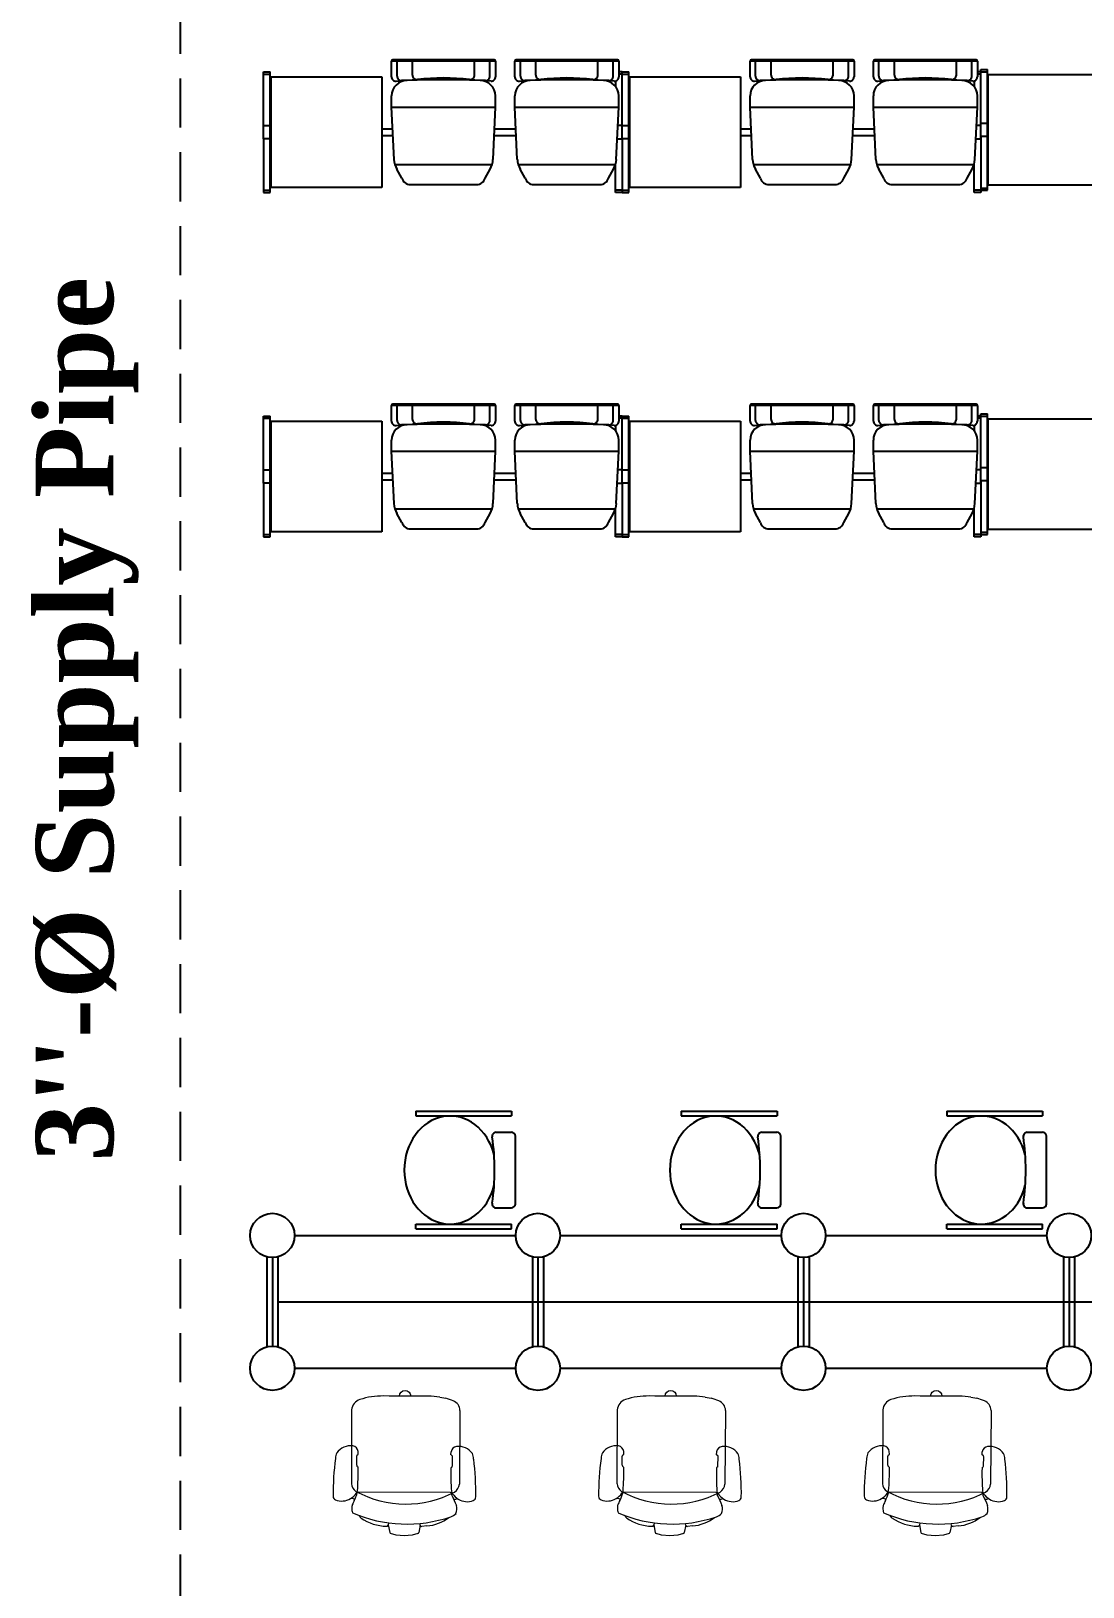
# Model space of a CAD drawing. Header units: inches. Extents: x 484217 to 497210, y -26946 to -21493.
# Drawn here: x 486370.3 to 486584.2, y -23545.1 to -23228.9 of the extents above; entities that cross this region are included whole.
import ezdxf

# ---------------------------------------------------------------- set-up
doc = ezdxf.new("R2010")
doc.units = ezdxf.units.IN
doc.header["$LTSCALE"] = 20
doc.header["$MEASUREMENT"] = 0
doc.linetypes.add('DASHED', pattern=[0.75, 0.5, -0.25])
doc.layers.add('A-furniture', color=50, linetype='Continuous', lineweight=9)
doc.layers.add('I-ANNO-TEXT', color=7, linetype='Continuous', lineweight=18)
for name, color, linetype in [('I-WALL-IN', 3, 'Continuous'), ('MAR22', 255, 'Continuous'), ('Water Main', 5, 'DASHED')]:
    doc.layers.add(name, color=color, linetype=linetype)
doc.styles.add('MICRO', font='')
doc.styles.get('MICRO').set_extended_font_data('MicrogrammaSSi', bold=True)

# ---------------------------------------------------------------- blocks, each defined once
blk = doc.blocks.new('391A')
at = {"layer": 'MAR22'}
for p, q in [((-293.5, -86.6), (-293.5, -567)), ((-293.5, -86.6), (-269.5, -86.6)), ((-269.5, -86.6), (-269.5, -567)), ((273.6, -86.6), (273.6, -567)), ((297.6, -86.6), (273.6, -86.6)), ((297.6, -86.6), (297.6, -567)), ((-187.4, -490.1), (-187.4, -566.9)), ((191.4, -490.1), (191.4, -566.9)), ((-293.5, -567), (-269.5, -567)), ((-167.4, -586.9), (171.4, -586.9)), ((297.6, -567), (273.6, -567))]:
    blk.add_line(p, q, dxfattribs=at)
for centre, radius, start, end in [((-167.4, -490.1), 20, 81.58713, 180), ((2, 655.3), 1137.9, 261.58713, 278.41287), ((171.4, -490.1), 20, 0, 98.41287), ((-167.4, -566.9), 20, 180, 270), ((171.4, -566.9), 20, 270, 0)]:
    blk.add_arc(centre, radius, start, end, dxfattribs=at)
blk.add_ellipse((2, -259.2), major_axis=(-271.1, 0), ratio=0.849159, start_param=1.857345, end_param=7.567433, dxfattribs=at)
blk = doc.blocks.new('A$C6A0E07C9')
at = {"layer": 'A-furniture'}
for p, q in [((-0.2138, 0.2718), (0.1182, 0.2876)), ((-0.0121, 0.2424), (-0.025, 0.2422)), ((-0.0115, 0.2426), (-0.0121, 0.2424)), ((-0.0112, 0.2428), (-0.0115, 0.2426)), ((-0.0079, 0.2484), (-0.0112, 0.2428)), ((0.0377, 0.2515), (-0.0033, 0.2499)), ((0.0418, 0.2505), (0.045, 0.2473)), ((0.045, 0.2473), (0.0464, 0.2461)), ((0.0464, 0.2461), (0.0478, 0.2453)), ((0.0478, 0.2453), (0.0485, 0.2451)), ((0.1585, 0.2497), (0.1792, -0.1667)), ((-0.2691, 0.1773), (-0.2664, 0.2046)), ((0.3152, 0.1516), (0.3188, 0.1294)), ((0.3146, 0.1213), (0.3056, 0.1197)), ((0.3131, 0.1211), (0.3466, 0.116)), ((0.3514, 0.1128), (0.36, 0.0876)), ((0.36, 0.0876), (0.3659, 0.0513)), ((-0.2907, 0.0196), (-0.2893, 0.0294)), ((-0.2883, 0.01), (-0.2907, 0.0196)), ((-0.2893, 0.0294), (-0.2841, 0.0379)), ((-0.2824, 0.002), (-0.2883, 0.01)), ((-0.2841, 0.0379), (-0.2762, 0.0438)), ((-0.2739, -0.003), (-0.2824, 0.002)), ((-0.2762, 0.0438), (-0.2666, 0.0462)), ((0.3636, 0.0146), (0.3576, -0.0113)), ((0.3659, 0.0513), (0.3636, 0.0146)), ((-0.2641, -0.0045), (-0.2739, -0.003)), ((0.3108, -0.0224), (0.3218, -0.0234)), ((0.3197, -0.023), (0.3546, -0.0146)), ((0.3546, -0.0146), (0.3564, -0.0132)), ((0.3564, -0.0132), (0.3576, -0.0113)), ((-0.1895, -0.2174), (0.1433, -0.1996)), ((0.0087, -0.176), (-0.0042, -0.1772)), ((0.0094, -0.1763), (0.0087, -0.176)), ((0.0097, -0.1764), (0.0094, -0.1763)), ((0.0135, -0.1816), (0.0097, -0.1764)), ((0.0591, -0.1802), (0.0183, -0.1827)), ((0.0631, -0.1788), (0.066, -0.1753)), ((0.066, -0.1753), (0.0673, -0.174)), ((0.0673, -0.174), (0.0686, -0.173)), ((0.0686, -0.173), (0.0692, -0.1728)), ((0.2962, -0.1472), (0.2839, -0.1595))]:
    blk.add_line(p, q, dxfattribs=at)
for centre, radius, start, end in [((0.2241, -0.8917), 1.2574, 92.35943, 100.17565), ((0.1721, 0.3454), 0.0192, 28.12557, 89.24362), ((0.1209, 0.3234), 0.0749, 330.37939, 24.51295), ((0.0274, 0.2777), 0.0792, 129.49988, 189.11522), ((0.0065, 0.2825), 0.0635, 94.07923, 117.59377), ((0.117, 0.2414), 0.0463, 34.09018, 88.4441), ((0.1077, 0.3263), 0.0879, 309.67257, 333.02228), ((-0.9196, -0.0126), 1.143, 14.09314, 15.00562), ((0.2336, 0.2226), 0.0597, 72.52818, 107.70113), ((0.5941, -0.0351), 0.8932, 162.12026, 164.43231), ((-0.21, 0.2233), 0.0487, 94.52598, 161.01093), ((-0.0222, 0.2712), 0.0292, 192.00474, 264.44095), ((-0.0038, 0.2437), 0.00623, 84.84548, 131.31741), ((0.0374, 0.2414), 0.0101, 64.52807, 88.63913), ((0.0007, 1.5534), 1.3091, 272.08986, 276.67605), ((0.1493, 0.274), 0.0211, 279.8693, 313.34338), ((-0.2488, 0.0248), 0.4712, 334.59734, 30.97321), ((0.1704, 0.2449), 0.0129, 130.13659, 158.01734), ((0.1866, 0.1808), 0.0779, 100.05254, 108.26721), ((-1.1254, 2.7931), 2.8487, 297.11573, 298.06946), ((0.1951, 0.2221), 0.0806, 25.51985, 45.53867), ((-0.3014, 0.0263), 0.6141, 339.61076, 22.04666), ((0.1276, 0.1249), 0.1894, 8.09249, 40.8276), ((0.1816, 0.1421), 0.4521, 175.52891, 182.09908), ((72.2191, 3.6268), 72.5738, 182.765274, 182.924882), ((0.31, 0.1288), 0.0088, 301.08798, 3.16667), ((0.3467, 0.1108), 0.00513, 22.81842, 91.00758), ((0.1162, -0.0378), 0.2107, 328.69616, 1.80788), ((0.3177, -0.0315), 0.00903, 2.12372, 63.37094), ((0.0809, -0.0616), 0.3414, 182.48103, 200.75528), ((-0.1856, -0.1603), 0.0572, 202.88209, 266.11689), ((0.0516, -0.2073), 0.0792, 176.57822, 236.19355), ((0.0015, -0.2058), 0.0292, 101.25248, 173.68869), ((0.0171, -0.1766), 0.00623, 234.37601, 280.84795), ((0.0579, -0.1702), 0.0101, 277.0543, 301.16536), ((0.1515, -1.4793), 1.3091, 89.01739, 93.60357), ((0.138, -0.155), 0.0449, 276.79393, 330.15211), ((0.1724, -0.1915), 0.0211, 52.35005, 85.82413), ((0.197, -0.1553), 0.0211, 212.66016, 229.03524), ((0.1633, -0.2919), 0.1223, 63.05477, 80.63565), ((0.1362, -0.2476), 0.0879, 32.67116, 56.02087), ((-0.9196, -0.0126), 1.143, 350.69637, 351.61264), ((0.1491, -0.2435), 0.0749, 341.18048, 35.31404), ((0.3239, 0.0551), 0.2601, 246.15386, 250.81737), ((0.249, -0.1528), 0.0392, 254.29981, 275.99109), ((0.2537, -0.1401), 0.0518, 269.3553, 293.37881), ((0.0312, -0.2142), 0.0635, 248.09967, 271.6142), ((0.1312, 0.9758), 1.2574, 265.51777, 273.33401), ((0.2022, -0.2604), 0.0192, 276.44982, 337.56787)]:
    blk.add_arc(centre, radius, start, end, dxfattribs=at)

msp = doc.modelspace()

# ---------------------------------------------------------------- linework, layer by layer
at = {"color": 7}
for p, q in [((486417.6, -23248.13, 3.81), (486417.6, -23237.22, 3.81)), ((486417.6, -23237.22, 3.81), (486418.95, -23237.22, 3.81)), ((486418.95, -23261.74, 3.81), (486418.95, -23237.22, 3.81)), ((486490.5, -23237.22, 3.81), (486489.82, -23237.22, 3.81)), ((486490.5, -23248.13, 3.81), (486490.5, -23237.22, 3.81)), ((486490.5, -23248.13, 3.81), (486490.5, -23237.22, 3.81)), ((486490.5, -23237.22, 3.81), (486491.85, -23237.22, 3.81)), ((486491.85, -23261.74, 3.81), (486491.85, -23237.22, 3.81)), ((486563.4, -23237.22, 3.81), (486562.72, -23237.22, 3.81)), ((486563.4, -23247.68, 3.81), (486563.4, -23236.77, 3.81)), ((486563.4, -23236.77, 3.81), (486564.75, -23236.77, 3.81)), ((486563.4, -23248.13, 3.81), (486563.4, -23237.22, 3.81)), ((486563.4, -23237.22, 3.81), (486564.75, -23237.22, 3.81)), ((486564.75, -23261.29, 3.81), (486564.75, -23236.77, 3.81)), ((486417.6, -23237.67, 3.81), (486418.95, -23237.67, 3.81)), ((486489.15, -23239.09, 3.81), (486489.15, -23240.19, 3.81)), ((486490.5, -23237.67, 3.81), (486489.82, -23237.67, 3.81)), ((486490.5, -23237.67, 3.81), (486491.85, -23237.67, 3.81)), ((486562.05, -23239.09, 3.81), (486562.05, -23240.19, 3.81)), ((486563.4, -23237.67, 3.81), (486562.72, -23237.67, 3.81)), ((486417.6, -23250.83, 3.81), (486417.6, -23261.74, 3.81)), ((486490.5, -23250.83, 3.81), (486490.5, -23261.74, 3.81)), ((486490.5, -23250.83, 3.81), (486490.5, -23261.74, 3.81)), ((486563.4, -23250.38, 3.81), (486563.4, -23261.29, 3.81)), ((486563.4, -23250.83, 3.81), (486563.4, -23261.74, 3.81)), ((486489.15, -23261.74, 3.81), (486489.15, -23256.03, 3.81)), ((486562.05, -23261.74, 3.81), (486562.05, -23256.03, 3.81)), ((486417.6, -23261.29, 3.81), (486418.95, -23261.29, 3.81)), ((486417.6, -23261.74, 3.81), (486418.95, -23261.74, 3.81)), ((486490.5, -23261.29, 3.81), (486489.15, -23261.29, 3.81)), ((486490.5, -23261.74, 3.81), (486489.15, -23261.74, 3.81)), ((486490.5, -23261.29, 3.81), (486491.85, -23261.29, 3.81)), ((486490.5, -23261.74, 3.81), (486491.85, -23261.74, 3.81)), ((486563.4, -23261.29, 3.81), (486562.05, -23261.29, 3.81)), ((486563.4, -23261.74, 3.81), (486562.05, -23261.74, 3.81)), ((486563.4, -23260.84, 3.81), (486564.75, -23260.84, 3.81)), ((486563.4, -23261.29, 3.81), (486564.75, -23261.29, 3.81)), ((486563.4, -23317.65, 3.81), (486563.4, -23306.74, 3.81)), ((486563.4, -23306.74, 3.81), (486564.75, -23306.74, 3.81)), ((486564.75, -23331.25, 3.81), (486564.75, -23306.74, 3.81)), ((486417.6, -23318.1, 3.81), (486417.6, -23307.19, 3.81)), ((486417.6, -23307.19, 3.81), (486418.95, -23307.19, 3.81)), ((486417.6, -23307.64, 3.81), (486418.95, -23307.64, 3.81)), ((486418.95, -23331.7, 3.81), (486418.95, -23307.19, 3.81)), ((486489.15, -23309.06, 3.81), (486489.15, -23310.15, 3.81)), ((486490.5, -23307.19, 3.81), (486489.82, -23307.19, 3.81)), ((486490.5, -23307.64, 3.81), (486489.82, -23307.64, 3.81)), ((486490.5, -23318.1, 3.81), (486490.5, -23307.19, 3.81)), ((486490.5, -23318.1, 3.81), (486490.5, -23307.19, 3.81)), ((486490.5, -23307.19, 3.81), (486491.85, -23307.19, 3.81)), ((486490.5, -23307.64, 3.81), (486491.85, -23307.64, 3.81)), ((486491.85, -23331.7, 3.81), (486491.85, -23307.19, 3.81)), ((486562.05, -23309.06, 3.81), (486562.05, -23310.15, 3.81)), ((486563.4, -23307.19, 3.81), (486562.72, -23307.19, 3.81)), ((486563.4, -23307.64, 3.81), (486562.72, -23307.64, 3.81)), ((486563.4, -23318.1, 3.81), (486563.4, -23307.19, 3.81)), ((486563.4, -23307.19, 3.81), (486564.75, -23307.19, 3.81)), ((486417.6, -23320.8, 3.81), (486417.6, -23331.7, 3.81)), ((486490.5, -23320.8, 3.81), (486490.5, -23331.7, 3.81)), ((486490.5, -23320.8, 3.81), (486490.5, -23331.7, 3.81)), ((486563.4, -23320.35, 3.81), (486563.4, -23331.25, 3.81)), ((486563.4, -23320.8, 3.81), (486563.4, -23331.7, 3.81)), ((486489.15, -23331.7, 3.81), (486489.15, -23325.99, 3.81)), ((486562.05, -23331.7, 3.81), (486562.05, -23325.99, 3.81)), ((486417.6, -23331.25, 3.81), (486418.95, -23331.25, 3.81)), ((486417.6, -23331.7, 3.81), (486418.95, -23331.7, 3.81)), ((486490.5, -23331.25, 3.81), (486489.15, -23331.25, 3.81)), ((486490.5, -23331.7, 3.81), (486489.15, -23331.7, 3.81)), ((486490.5, -23331.25, 3.81), (486491.85, -23331.25, 3.81)), ((486490.5, -23331.7, 3.81), (486491.85, -23331.7, 3.81)), ((486563.4, -23331.25, 3.81), (486562.05, -23331.25, 3.81)), ((486563.4, -23331.7, 3.81), (486562.05, -23331.7, 3.81)), ((486563.4, -23330.8, 3.81), (486564.75, -23330.8, 3.81)), ((486563.4, -23331.25, 3.81), (486564.75, -23331.25, 3.81))]:
    msp.add_line(p, q, dxfattribs=at)
at = {"linetype": 'Continuous'}
for p, q in [((486443.6, -23238.22, 3.81), (486443.6, -23235.05, 3.81)), ((486444.72, -23238.11, 3.81), (486444.72, -23235.23, 3.81)), ((486447.87, -23237.89, 3.81), (486447.87, -23235.23, 3.81)), ((486460.47, -23237.89, 3.81), (486460.47, -23235.23, 3.81)), ((486463.62, -23238.11, 3.81), (486463.62, -23235.23, 3.81)), ((486464.75, -23235.05, 3.81), (486464.75, -23238.22, 3.81)), ((486468.67, -23238.22, 3.81), (486468.67, -23235.05, 3.81)), ((486469.8, -23238.11, 3.81), (486469.8, -23235.23, 3.81)), ((486472.95, -23237.89, 3.81), (486472.95, -23235.23, 3.81)), ((486485.55, -23237.89, 3.81), (486485.55, -23235.23, 3.81)), ((486488.7, -23238.11, 3.81), (486488.7, -23235.23, 3.81)), ((486489.82, -23235.05, 3.81), (486489.82, -23238.22, 3.81)), ((486516.5, -23238.22, 3.81), (486516.5, -23235.05, 3.81)), ((486517.62, -23238.11, 3.81), (486517.62, -23235.23, 3.81)), ((486520.77, -23237.89, 3.81), (486520.77, -23235.23, 3.81)), ((486533.37, -23237.89, 3.81), (486533.37, -23235.23, 3.81)), ((486536.52, -23238.11, 3.81), (486536.52, -23235.23, 3.81)), ((486537.65, -23235.05, 3.81), (486537.65, -23238.22, 3.81)), ((486541.57, -23238.22, 3.81), (486541.57, -23235.05, 3.81)), ((486542.7, -23238.11, 3.81), (486542.7, -23235.23, 3.81)), ((486545.85, -23237.89, 3.81), (486545.85, -23235.23, 3.81)), ((486558.45, -23237.89, 3.81), (486558.45, -23235.23, 3.81)), ((486561.6, -23238.11, 3.81), (486561.6, -23235.23, 3.81)), ((486562.72, -23235.05, 3.81), (486562.72, -23238.22, 3.81)), ((486444.52, -23239.12, 3.81), (486445.66, -23239.01, 3.81)), ((486463.83, -23239.12, 3.81), (486462.68, -23239.01, 3.81)), ((486469.59, -23239.12, 3.81), (486470.74, -23239.01, 3.81)), ((486488.9, -23239.12, 3.81), (486487.76, -23239.01, 3.81)), ((486517.42, -23239.12, 3.81), (486518.56, -23239.01, 3.81)), ((486536.73, -23239.12, 3.81), (486535.58, -23239.01, 3.81)), ((486542.49, -23239.12, 3.81), (486543.64, -23239.01, 3.81)), ((486561.8, -23239.12, 3.81), (486560.66, -23239.01, 3.81)), ((486443.6, -23244.38, 3.81), (486443.6, -23242.13, 3.81)), ((486464.75, -23244.38, 3.81), (486464.75, -23242.13, 3.81)), ((486468.67, -23244.38, 3.81), (486468.67, -23242.13, 3.81)), ((486489.82, -23244.38, 3.81), (486489.82, -23242.13, 3.81)), ((486516.5, -23244.38, 3.81), (486516.5, -23242.13, 3.81)), ((486537.65, -23244.38, 3.81), (486537.65, -23242.13, 3.81)), ((486541.57, -23244.38, 3.81), (486541.57, -23242.13, 3.81)), ((486562.72, -23244.38, 3.81), (486562.72, -23242.13, 3.81)), ((486443.6, -23244.38, 3.81), (486464.75, -23244.38, 3.81)), ((486444.11, -23255.02, 3.81), (486443.6, -23244.38, 3.81)), ((486464.24, -23255.02, 3.81), (486464.75, -23244.38, 3.81)), ((486468.67, -23244.38, 3.81), (486489.82, -23244.38, 3.81)), ((486469.18, -23255.02, 3.81), (486468.67, -23244.38, 3.81)), ((486489.31, -23255.02, 3.81), (486489.82, -23244.38, 3.81)), ((486516.5, -23244.38, 3.81), (486537.65, -23244.38, 3.81)), ((486517.01, -23255.02, 3.81), (486516.5, -23244.38, 3.81)), ((486537.14, -23255.02, 3.81), (486537.65, -23244.38, 3.81)), ((486541.57, -23244.38, 3.81), (486562.72, -23244.38, 3.81)), ((486542.08, -23255.02, 3.81), (486541.57, -23244.38, 3.81)), ((486562.21, -23255.02, 3.81), (486562.72, -23244.38, 3.81)), ((486444.29, -23256.08, 3.81), (486464.06, -23256.08, 3.81)), ((486469.36, -23256.08, 3.81), (486489.13, -23256.08, 3.81)), ((486517.19, -23256.08, 3.81), (486536.96, -23256.08, 3.81)), ((486542.26, -23256.08, 3.81), (486562.03, -23256.08, 3.81)), ((486445.7, -23258.83, 3.81), (486444.68, -23257.01, 3.81)), ((486462.64, -23258.83, 3.81), (486463.66, -23257.01, 3.81)), ((486470.78, -23258.83, 3.81), (486469.76, -23257.01, 3.81)), ((486487.72, -23258.83, 3.81), (486488.74, -23257.01, 3.81)), ((486518.6, -23258.83, 3.81), (486517.58, -23257.01, 3.81)), ((486535.54, -23258.83, 3.81), (486536.56, -23257.01, 3.81)), ((486543.68, -23258.83, 3.81), (486542.66, -23257.01, 3.81)), ((486560.62, -23258.83, 3.81), (486561.64, -23257.01, 3.81)), ((486447.43, -23260.13, 3.81), (486460.91, -23260.13, 3.81)), ((486472.51, -23260.13, 3.81), (486485.99, -23260.13, 3.81)), ((486520.33, -23260.13, 3.81), (486533.81, -23260.13, 3.81)), ((486545.41, -23260.13, 3.81), (486558.89, -23260.13, 3.81)), ((486443.6, -23308.19, 3.81), (486443.6, -23305.01, 3.81)), ((486444.72, -23308.08, 3.81), (486444.72, -23305.19, 3.81)), ((486447.87, -23307.86, 3.81), (486447.87, -23305.19, 3.81)), ((486460.47, -23307.86, 3.81), (486460.47, -23305.19, 3.81)), ((486463.62, -23308.08, 3.81), (486463.62, -23305.19, 3.81)), ((486464.75, -23305.01, 3.81), (486464.75, -23308.19, 3.81)), ((486468.67, -23308.19, 3.81), (486468.67, -23305.01, 3.81)), ((486469.8, -23308.08, 3.81), (486469.8, -23305.19, 3.81)), ((486472.95, -23307.86, 3.81), (486472.95, -23305.19, 3.81)), ((486485.55, -23307.86, 3.81), (486485.55, -23305.19, 3.81)), ((486488.7, -23308.08, 3.81), (486488.7, -23305.19, 3.81)), ((486489.82, -23305.01, 3.81), (486489.82, -23308.19, 3.81)), ((486516.5, -23308.19, 3.81), (486516.5, -23305.01, 3.81)), ((486517.62, -23308.08, 3.81), (486517.62, -23305.19, 3.81)), ((486520.77, -23307.86, 3.81), (486520.77, -23305.19, 3.81)), ((486533.37, -23307.86, 3.81), (486533.37, -23305.19, 3.81)), ((486536.52, -23308.08, 3.81), (486536.52, -23305.19, 3.81)), ((486537.65, -23305.01, 3.81), (486537.65, -23308.19, 3.81)), ((486541.57, -23308.19, 3.81), (486541.57, -23305.01, 3.81)), ((486542.7, -23308.08, 3.81), (486542.7, -23305.19, 3.81)), ((486545.85, -23307.86, 3.81), (486545.85, -23305.19, 3.81)), ((486558.45, -23307.86, 3.81), (486558.45, -23305.19, 3.81)), ((486561.6, -23308.08, 3.81), (486561.6, -23305.19, 3.81)), ((486562.72, -23305.01, 3.81), (486562.72, -23308.19, 3.81)), ((486444.52, -23309.09, 3.81), (486445.66, -23308.98, 3.81)), ((486463.83, -23309.09, 3.81), (486462.68, -23308.98, 3.81)), ((486469.59, -23309.09, 3.81), (486470.74, -23308.98, 3.81)), ((486488.9, -23309.09, 3.81), (486487.76, -23308.98, 3.81)), ((486517.42, -23309.09, 3.81), (486518.56, -23308.98, 3.81)), ((486536.73, -23309.09, 3.81), (486535.58, -23308.98, 3.81)), ((486542.49, -23309.09, 3.81), (486543.64, -23308.98, 3.81)), ((486561.8, -23309.09, 3.81), (486560.66, -23308.98, 3.81)), ((486443.6, -23314.35, 3.81), (486443.6, -23312.1, 3.81)), ((486464.75, -23314.35, 3.81), (486464.75, -23312.1, 3.81)), ((486468.67, -23314.35, 3.81), (486468.67, -23312.1, 3.81)), ((486489.82, -23314.35, 3.81), (486489.82, -23312.1, 3.81)), ((486516.5, -23314.35, 3.81), (486516.5, -23312.1, 3.81)), ((486537.65, -23314.35, 3.81), (486537.65, -23312.1, 3.81)), ((486541.57, -23314.35, 3.81), (486541.57, -23312.1, 3.81)), ((486562.72, -23314.35, 3.81), (486562.72, -23312.1, 3.81)), ((486443.6, -23314.35, 3.81), (486464.75, -23314.35, 3.81)), ((486444.11, -23324.99, 3.81), (486443.6, -23314.35, 3.81)), ((486464.24, -23324.99, 3.81), (486464.75, -23314.35, 3.81)), ((486468.67, -23314.35, 3.81), (486489.82, -23314.35, 3.81)), ((486469.18, -23324.99, 3.81), (486468.67, -23314.35, 3.81)), ((486489.31, -23324.99, 3.81), (486489.82, -23314.35, 3.81)), ((486516.5, -23314.35, 3.81), (486537.65, -23314.35, 3.81)), ((486517.01, -23324.99, 3.81), (486516.5, -23314.35, 3.81)), ((486537.14, -23324.99, 3.81), (486537.65, -23314.35, 3.81)), ((486541.57, -23314.35, 3.81), (486562.72, -23314.35, 3.81)), ((486542.08, -23324.99, 3.81), (486541.57, -23314.35, 3.81)), ((486562.21, -23324.99, 3.81), (486562.72, -23314.35, 3.81)), ((486444.29, -23326.05, 3.81), (486464.06, -23326.05, 3.81)), ((486469.36, -23326.05, 3.81), (486489.13, -23326.05, 3.81)), ((486517.19, -23326.05, 3.81), (486536.96, -23326.05, 3.81)), ((486542.26, -23326.05, 3.81), (486562.03, -23326.05, 3.81)), ((486445.7, -23328.79, 3.81), (486444.68, -23326.98, 3.81)), ((486462.64, -23328.79, 3.81), (486463.66, -23326.98, 3.81)), ((486470.78, -23328.79, 3.81), (486469.76, -23326.98, 3.81)), ((486487.72, -23328.79, 3.81), (486488.74, -23326.98, 3.81)), ((486518.6, -23328.79, 3.81), (486517.58, -23326.98, 3.81)), ((486535.54, -23328.79, 3.81), (486536.56, -23326.98, 3.81)), ((486543.68, -23328.79, 3.81), (486542.66, -23326.98, 3.81)), ((486560.62, -23328.79, 3.81), (486561.64, -23326.98, 3.81)), ((486447.43, -23330.1, 3.81), (486460.91, -23330.1, 3.81)), ((486472.51, -23330.1, 3.81), (486485.99, -23330.1, 3.81)), ((486520.33, -23330.1, 3.81), (486533.81, -23330.1, 3.81)), ((486545.41, -23330.1, 3.81), (486558.89, -23330.1, 3.81))]:
    msp.add_line(p, q, dxfattribs=at)
at = {"color": 7, "linetype": 'Continuous'}
for p, q in [((486464.48, -23234.78, 3.81), (486443.87, -23234.78, 3.81)), ((486489.55, -23234.78, 3.81), (486468.94, -23234.78, 3.81)), ((486537.38, -23234.78, 3.81), (486516.77, -23234.78, 3.81)), ((486562.45, -23234.78, 3.81), (486541.84, -23234.78, 3.81)), ((486417.6, -23248.13, 3.81), (486419.14, -23248.13, 3.81)), ((486417.6, -23250.83, 3.81), (486417.6, -23248.13, 3.81)), ((486441.58, -23250.16, 3.81), (486443.87, -23250.16, 3.81)), ((486441.64, -23248.81, 3.81), (486443.81, -23248.81, 3.81)), ((486464.47, -23250.16, 3.81), (486468.95, -23250.16, 3.81)), ((486464.53, -23248.81, 3.81), (486468.89, -23248.81, 3.81)), ((486490.5, -23248.13, 3.81), (486489.64, -23248.13, 3.81)), ((486490.5, -23250.83, 3.81), (486490.5, -23248.13, 3.81)), ((486490.5, -23248.13, 3.81), (486492.04, -23248.13, 3.81)), ((486490.5, -23250.83, 3.81), (486490.5, -23248.13, 3.81)), ((486514.48, -23250.16, 3.81), (486516.77, -23250.16, 3.81)), ((486514.54, -23248.81, 3.81), (486516.71, -23248.81, 3.81)), ((486537.37, -23250.16, 3.81), (486541.85, -23250.16, 3.81)), ((486537.43, -23248.81, 3.81), (486541.79, -23248.81, 3.81)), ((486563.4, -23248.13, 3.81), (486562.54, -23248.13, 3.81)), ((486563.4, -23247.68, 3.81), (486564.94, -23247.68, 3.81)), ((486563.4, -23250.38, 3.81), (486563.4, -23247.68, 3.81)), ((486563.4, -23250.83, 3.81), (486563.4, -23248.13, 3.81)), ((486419.14, -23250.83, 3.81), (486417.6, -23250.83, 3.81)), ((486489.51, -23250.83, 3.81), (486490.5, -23250.83, 3.81)), ((486492.04, -23250.83, 3.81), (486490.5, -23250.83, 3.81)), ((486562.41, -23250.83, 3.81), (486563.4, -23250.83, 3.81)), ((486564.94, -23250.38, 3.81), (486563.4, -23250.38, 3.81)), ((486464.48, -23304.74, 3.81), (486443.87, -23304.74, 3.81)), ((486489.55, -23304.74, 3.81), (486468.94, -23304.74, 3.81)), ((486537.38, -23304.74, 3.81), (486516.77, -23304.74, 3.81)), ((486562.45, -23304.74, 3.81), (486541.84, -23304.74, 3.81)), ((486417.6, -23318.1, 3.81), (486419.14, -23318.1, 3.81)), ((486417.6, -23320.8, 3.81), (486417.6, -23318.1, 3.81)), ((486441.64, -23318.77, 3.81), (486443.81, -23318.77, 3.81)), ((486464.53, -23318.77, 3.81), (486468.89, -23318.77, 3.81)), ((486490.5, -23318.1, 3.81), (486489.64, -23318.1, 3.81)), ((486490.5, -23320.8, 3.81), (486490.5, -23318.1, 3.81)), ((486490.5, -23318.1, 3.81), (486492.04, -23318.1, 3.81)), ((486490.5, -23320.8, 3.81), (486490.5, -23318.1, 3.81)), ((486514.54, -23318.77, 3.81), (486516.71, -23318.77, 3.81)), ((486537.43, -23318.77, 3.81), (486541.79, -23318.77, 3.81)), ((486563.4, -23318.1, 3.81), (486562.54, -23318.1, 3.81)), ((486563.4, -23317.65, 3.81), (486564.94, -23317.65, 3.81)), ((486563.4, -23320.35, 3.81), (486563.4, -23317.65, 3.81)), ((486563.4, -23320.8, 3.81), (486563.4, -23318.1, 3.81)), ((486419.14, -23320.8, 3.81), (486417.6, -23320.8, 3.81)), ((486441.58, -23320.12, 3.81), (486443.87, -23320.12, 3.81)), ((486464.47, -23320.12, 3.81), (486468.95, -23320.12, 3.81)), ((486489.51, -23320.8, 3.81), (486490.5, -23320.8, 3.81)), ((486492.04, -23320.8, 3.81), (486490.5, -23320.8, 3.81)), ((486514.48, -23320.12, 3.81), (486516.77, -23320.12, 3.81)), ((486537.37, -23320.12, 3.81), (486541.85, -23320.12, 3.81)), ((486562.41, -23320.8, 3.81), (486563.4, -23320.8, 3.81)), ((486564.94, -23320.35, 3.81), (486563.4, -23320.35, 3.81))]:
    msp.add_line(p, q, dxfattribs=at)
at = {"color": 0, "linetype": 'Continuous'}
for p, q in [((486419.14, -23238.23, 3.81), (486441.64, -23238.23, 3.81)), ((486419.14, -23260.73, 3.81), (486419.14, -23238.23, 3.81)), ((486441.64, -23238.23, 3.81), (486441.64, -23260.73, 3.81)), ((486492.04, -23238.23, 3.81), (486514.54, -23238.23, 3.81)), ((486492.04, -23260.73, 3.81), (486492.04, -23238.23, 3.81)), ((486514.54, -23238.23, 3.81), (486514.54, -23260.73, 3.81)), ((486564.94, -23237.78, 3.81), (486587.44, -23237.78, 3.81)), ((486564.94, -23260.28, 3.81), (486564.94, -23237.78, 3.81)), ((486441.64, -23260.73, 3.81), (486419.14, -23260.73, 3.81)), ((486514.54, -23260.73, 3.81), (486492.04, -23260.73, 3.81)), ((486587.44, -23260.28, 3.81), (486564.94, -23260.28, 3.81)), ((486419.14, -23308.2, 3.81), (486441.64, -23308.2, 3.81)), ((486419.14, -23330.7, 3.81), (486419.14, -23308.2, 3.81)), ((486441.64, -23308.2, 3.81), (486441.64, -23330.7, 3.81)), ((486492.04, -23308.2, 3.81), (486514.54, -23308.2, 3.81)), ((486492.04, -23330.7, 3.81), (486492.04, -23308.2, 3.81)), ((486514.54, -23308.2, 3.81), (486514.54, -23330.7, 3.81)), ((486564.94, -23307.75, 3.81), (486587.44, -23307.75, 3.81)), ((486564.94, -23330.25, 3.81), (486564.94, -23307.75, 3.81)), ((486441.64, -23330.7, 3.81), (486419.14, -23330.7, 3.81)), ((486514.54, -23330.7, 3.81), (486492.04, -23330.7, 3.81)), ((486587.44, -23330.25, 3.81), (486564.94, -23330.25, 3.81))]:
    msp.add_line(p, q, dxfattribs=at)
for p, q in [((486418.24, -23478.08, 6.93), (486418.24, -23496.36, 6.93)), ((486419.37, -23478.22, 6.93), (486419.37, -23496.22, 6.93)), ((486420.49, -23478.08, 6.93), (486420.49, -23496.36, 6.93)), ((486472.24, -23478.08, 6.93), (486472.24, -23496.36, 6.93)), ((486473.37, -23478.22, 6.93), (486473.37, -23496.22, 6.93)), ((486474.49, -23478.08, 6.93), (486474.49, -23496.36, 6.93)), ((486526.24, -23478.08, 6.93), (486526.24, -23496.36, 6.93)), ((486527.37, -23478.22, 6.93), (486527.37, -23496.22, 6.93)), ((486528.49, -23478.08, 6.93), (486528.49, -23496.36, 6.93)), ((486580.24, -23478.08, 6.93), (486580.24, -23496.36, 6.93)), ((486581.37, -23478.22, 6.93), (486581.37, -23496.22, 6.93)), ((486582.49, -23478.08, 6.93), (486582.49, -23496.36, 6.93))]:
    msp.add_line(p, q)
at = {"color": 7, "linetype": 'Continuous', "const_width": 0.45, "elevation": 3.81}
for points in [[(486464.75, -23235), (486443.6, -23235)], [(486489.82, -23235), (486468.67, -23235)], [(486537.65, -23235), (486516.5, -23235)], [(486562.72, -23235), (486541.57, -23235)], [(486464.75, -23304.97), (486443.6, -23304.97)], [(486489.82, -23304.97), (486468.67, -23304.97)], [(486537.65, -23304.97), (486516.5, -23304.97)], [(486562.72, -23304.97), (486541.57, -23304.97)]]:
    msp.add_lwpolyline(points, dxfattribs=at)
for centre in [(486419.37, -23473.72, 6.93), (486473.37, -23473.72, 6.93), (486527.37, -23473.72, 6.93), (486581.37, -23473.72, 6.93), (486419.37, -23500.72, 6.93), (486473.37, -23500.72, 6.93), (486527.37, -23500.72, 6.93), (486581.37, -23500.72, 6.93)]:
    msp.add_circle(centre, 4.5)
at = {"linetype": 'Continuous'}
for centre, radius, start, end in [((486443.87, -23235.05, 3.81), 0.27, 90, 180), ((486464.48, -23235.05, 3.81), 0.27, 0, 90), ((486468.94, -23235.05, 3.81), 0.27, 90, 180), ((486489.55, -23235.05, 3.81), 0.27, 0, 90), ((486516.77, -23235.05, 3.81), 0.27, 90, 180), ((486537.38, -23235.05, 3.81), 0.27, 0, 90), ((486541.84, -23235.05, 3.81), 0.27, 90, 180), ((486562.45, -23235.05, 3.81), 0.27, 0, 90), ((486444.5, -23238.22, 3.81), 0.9, 180, 271.3354), ((486446.75, -23242.13, 3.81), 3.15, 90, 180), ((486445.62, -23238.11, 3.81), 0.9, 180, 272.4844), ((486454.17, -23435.17, 3.81), 196.34, 87.5156, 92.4844), ((486448.77, -23237.89, 3.81), 0.9, 180, 276.8576), ((486454.17, -23282.79, 3.81), 44.32, 83.1424, 96.8576), ((486459.57, -23237.89, 3.81), 0.9, 263.1424, 0), ((486461.6, -23242.13, 3.81), 3.15, 0, 90), ((486462.72, -23238.11, 3.81), 0.9, 267.5156, 0), ((486463.85, -23238.22, 3.81), 0.9, 268.6646, 0), ((486469.57, -23238.22, 3.81), 0.9, 180, 271.3354), ((486471.82, -23242.13, 3.81), 3.15, 90, 180), ((486470.7, -23238.11, 3.81), 0.9, 180, 272.4844), ((486479.25, -23435.17, 3.81), 196.34, 87.5156, 92.4844), ((486473.85, -23237.89, 3.81), 0.9, 180, 276.8576), ((486479.25, -23282.79, 3.81), 44.32, 83.1424, 96.8576), ((486484.65, -23237.89, 3.81), 0.9, 263.1424, 0), ((486486.67, -23242.13, 3.81), 3.15, 0, 90), ((486487.8, -23238.11, 3.81), 0.9, 267.5156, 0), ((486488.92, -23238.22, 3.81), 0.9, 268.6646, 0), ((486517.4, -23238.22, 3.81), 0.9, 180, 271.3354), ((486519.65, -23242.13, 3.81), 3.15, 90, 180), ((486518.52, -23238.11, 3.81), 0.9, 180, 272.4844), ((486527.07, -23435.17, 3.81), 196.34, 87.5156, 92.4844), ((486521.67, -23237.89, 3.81), 0.9, 180, 276.8576), ((486527.07, -23282.79, 3.81), 44.32, 83.1424, 96.8576), ((486532.47, -23237.89, 3.81), 0.9, 263.1424, 0), ((486534.5, -23242.13, 3.81), 3.15, 0, 90), ((486535.62, -23238.11, 3.81), 0.9, 267.5156, 0), ((486536.75, -23238.22, 3.81), 0.9, 268.6646, 0), ((486542.47, -23238.22, 3.81), 0.9, 180, 271.3354), ((486544.72, -23242.13, 3.81), 3.15, 90, 180), ((486543.6, -23238.11, 3.81), 0.9, 180, 272.4844), ((486552.15, -23435.17, 3.81), 196.34, 87.5156, 92.4844), ((486546.75, -23237.89, 3.81), 0.9, 180, 276.8576), ((486552.15, -23282.79, 3.81), 44.32, 83.1424, 96.8576), ((486557.55, -23237.89, 3.81), 0.9, 263.1424, 0), ((486559.57, -23242.13, 3.81), 3.15, 0, 90), ((486560.7, -23238.11, 3.81), 0.9, 267.5156, 0), ((486561.82, -23238.22, 3.81), 0.9, 268.6646, 0), ((486448.6, -23254.81, 3.81), 4.5, 182.7525, 209.356), ((486459.74, -23254.81, 3.81), 4.5, 330.644, 357.2475), ((486473.68, -23254.81, 3.81), 4.5, 182.7525, 209.356), ((486484.82, -23254.81, 3.81), 4.5, 330.644, 357.2475), ((486521.5, -23254.81, 3.81), 4.5, 182.7525, 209.356), ((486532.64, -23254.81, 3.81), 4.5, 330.644, 357.2475), ((486546.58, -23254.81, 3.81), 4.5, 182.7525, 209.356), ((486557.72, -23254.81, 3.81), 4.5, 330.644, 357.2475), ((486447.43, -23258.33, 3.81), 1.8, 195.8192, 270), ((486460.91, -23258.33, 3.81), 1.8, 270, 344.1808), ((486472.51, -23258.33, 3.81), 1.8, 195.8192, 270), ((486485.99, -23258.33, 3.81), 1.8, 270, 344.1808), ((486520.33, -23258.33, 3.81), 1.8, 195.8192, 270), ((486533.81, -23258.33, 3.81), 1.8, 270, 344.1808), ((486545.41, -23258.33, 3.81), 1.8, 195.8192, 270), ((486558.89, -23258.33, 3.81), 1.8, 270, 344.1808), ((486443.87, -23305.01, 3.81), 0.27, 90, 180), ((486464.48, -23305.01, 3.81), 0.27, 0, 90), ((486468.94, -23305.01, 3.81), 0.27, 90, 180), ((486489.55, -23305.01, 3.81), 0.27, 0, 90), ((486516.77, -23305.01, 3.81), 0.27, 90, 180), ((486537.38, -23305.01, 3.81), 0.27, 0, 90), ((486541.84, -23305.01, 3.81), 0.27, 90, 180), ((486562.45, -23305.01, 3.81), 0.27, 0, 90), ((486444.5, -23308.19, 3.81), 0.9, 180, 271.3354), ((486446.75, -23312.1, 3.81), 3.15, 90, 180), ((486445.62, -23308.08, 3.81), 0.9, 180, 272.4844), ((486454.17, -23505.14, 3.81), 196.34, 87.5156, 92.4844), ((486448.77, -23307.86, 3.81), 0.9, 180, 276.8576), ((486454.17, -23352.76, 3.81), 44.32, 83.1424, 96.8576), ((486459.57, -23307.86, 3.81), 0.9, 263.1424, 0), ((486461.6, -23312.1, 3.81), 3.15, 0, 90), ((486462.72, -23308.08, 3.81), 0.9, 267.5156, 0), ((486463.85, -23308.19, 3.81), 0.9, 268.6646, 0), ((486469.57, -23308.19, 3.81), 0.9, 180, 271.3354), ((486471.82, -23312.1, 3.81), 3.15, 90, 180), ((486470.7, -23308.08, 3.81), 0.9, 180, 272.4844), ((486479.25, -23505.14, 3.81), 196.34, 87.5156, 92.4844), ((486473.85, -23307.86, 3.81), 0.9, 180, 276.8576), ((486479.25, -23352.76, 3.81), 44.32, 83.1424, 96.8576), ((486484.65, -23307.86, 3.81), 0.9, 263.1424, 0), ((486486.67, -23312.1, 3.81), 3.15, 0, 90), ((486487.8, -23308.08, 3.81), 0.9, 267.5156, 0), ((486488.92, -23308.19, 3.81), 0.9, 268.6646, 0), ((486517.4, -23308.19, 3.81), 0.9, 180, 271.3354), ((486519.65, -23312.1, 3.81), 3.15, 90, 180), ((486518.52, -23308.08, 3.81), 0.9, 180, 272.4844), ((486527.07, -23505.14, 3.81), 196.34, 87.5156, 92.4844), ((486521.67, -23307.86, 3.81), 0.9, 180, 276.8576), ((486527.07, -23352.76, 3.81), 44.32, 83.1424, 96.8576), ((486532.47, -23307.86, 3.81), 0.9, 263.1424, 0), ((486534.5, -23312.1, 3.81), 3.15, 0, 90), ((486535.62, -23308.08, 3.81), 0.9, 267.5156, 0), ((486536.75, -23308.19, 3.81), 0.9, 268.6646, 0), ((486542.47, -23308.19, 3.81), 0.9, 180, 271.3354), ((486544.72, -23312.1, 3.81), 3.15, 90, 180), ((486543.6, -23308.08, 3.81), 0.9, 180, 272.4844), ((486552.15, -23505.14, 3.81), 196.34, 87.5156, 92.4844), ((486546.75, -23307.86, 3.81), 0.9, 180, 276.8576), ((486552.15, -23352.76, 3.81), 44.32, 83.1424, 96.8576), ((486557.55, -23307.86, 3.81), 0.9, 263.1424, 0), ((486559.57, -23312.1, 3.81), 3.15, 0, 90), ((486560.7, -23308.08, 3.81), 0.9, 267.5156, 0), ((486561.82, -23308.19, 3.81), 0.9, 268.6646, 0), ((486448.6, -23324.77, 3.81), 4.5, 182.7525, 209.356), ((486459.74, -23324.77, 3.81), 4.5, 330.644, 357.2475), ((486473.68, -23324.77, 3.81), 4.5, 182.7525, 209.356), ((486484.82, -23324.77, 3.81), 4.5, 330.644, 357.2475), ((486521.5, -23324.77, 3.81), 4.5, 182.7525, 209.356), ((486532.64, -23324.77, 3.81), 4.5, 330.644, 357.2475), ((486546.58, -23324.77, 3.81), 4.5, 182.7525, 209.356), ((486557.72, -23324.77, 3.81), 4.5, 330.644, 357.2475), ((486447.43, -23328.3, 3.81), 1.8, 195.8192, 270), ((486460.91, -23328.3, 3.81), 1.8, 270, 344.1808), ((486472.51, -23328.3, 3.81), 1.8, 195.8192, 270), ((486485.99, -23328.3, 3.81), 1.8, 270, 344.1808), ((486520.33, -23328.3, 3.81), 1.8, 195.8192, 270), ((486533.81, -23328.3, 3.81), 1.8, 270, 344.1808), ((486545.41, -23328.3, 3.81), 1.8, 195.8192, 270), ((486558.89, -23328.3, 3.81), 1.8, 270, 344.1808)]:
    msp.add_arc(centre, radius, start, end, dxfattribs=at)
at = {"layer": 'I-WALL-IN'}
for p, q in [((486423.87, -23473.72, 6.93), (486468.87, -23473.72, 6.93)), ((486477.87, -23473.72, 6.93), (486522.87, -23473.72, 6.93)), ((486531.87, -23473.72, 6.93), (486576.87, -23473.72, 6.93)), ((486420.49, -23487.22, 6.93), (487230.49, -23487.22, 6.93)), ((486423.87, -23500.72, 6.93), (486468.87, -23500.72, 6.93)), ((486477.87, -23500.72, 6.93), (486522.87, -23500.72, 6.93)), ((486531.87, -23500.72, 6.93), (486576.87, -23500.72, 6.93))]:
    msp.add_line(p, q, dxfattribs=at)
at = {"layer": 'Water Main'}
msp.add_line((486400.64, -23223.57, 10.35), (486400.64, -23571.22, 10.35), dxfattribs=at)

# ---------------------------------------------------------------- block references
at = {"color": 7, "ltscale": 100, "xscale": 0.04049999999065221, "yscale": 0.04049999999065221, "zscale": 0.04049999999065221, "rotation": 90}
for p in [(486445.02, -23460.51, 3.81), (486499.02, -23460.51, 3.81), (486553.02, -23460.51, 3.81)]:
    msp.add_blockref('391A', p, dxfattribs=at)
at = {"layer": 'A-furniture', "xscale": 45.00000000000906, "yscale": 45.00000000000906, "zscale": 45.00000000000906, "rotation": 266.8565271614821}
for p in [(486444.77, -23518.23, 6.93), (486498.77, -23518.23, 6.93), (486552.77, -23518.23, 6.93)]:
    msp.add_blockref('A$C6A0E07C9', p, dxfattribs=at)

# ---------------------------------------------------------------- texts
at = {"layer": 'I-ANNO-TEXT', "insert": (486371.26, -23458.7, 3.81), "char_height": 15.75, "attachment_point": 1, "rotation": 90, "style": 'MICRO'}
msp.add_mtext_dynamic_manual_height_columns("{\\fTimes New Roman Baltic|b1|i0|c0|p18;3''-%%C Supply Pipe}", width=6800.2533, gutter_width=1.5, heights=[0], dxfattribs=at)

doc.saveas('drawing.dxf')
